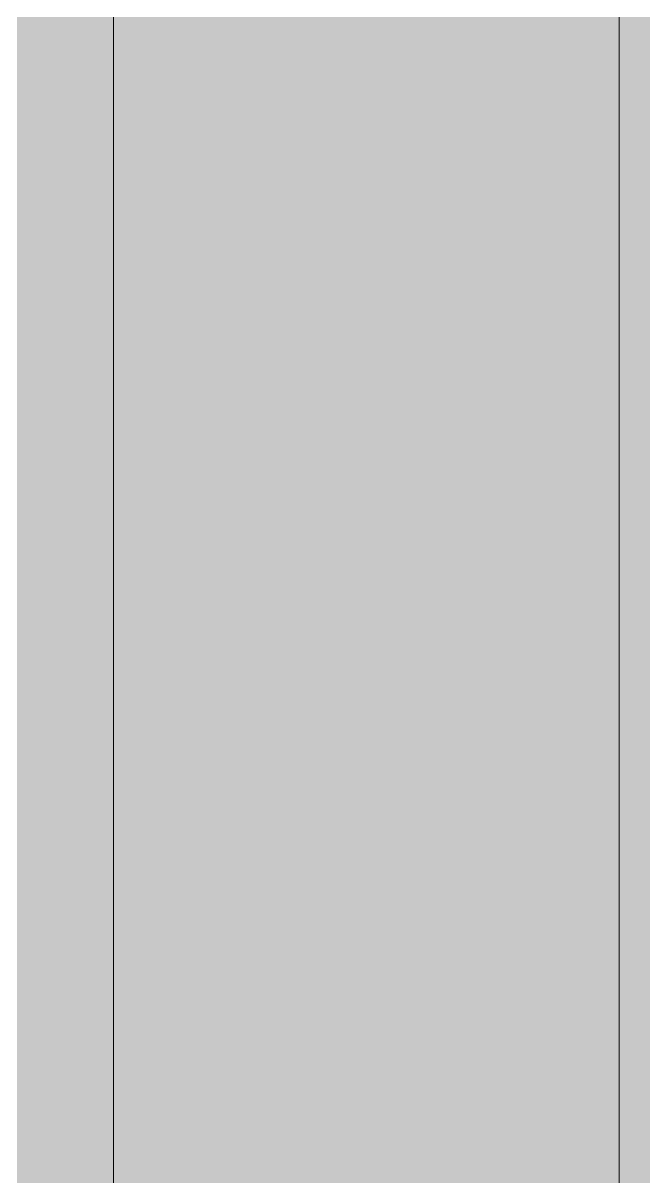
# Model space of a CAD drawing. Header units: inches. Extents: x 20139 to 37433, y -23296 to -20170.
# Drawn here: x 31428.046 to 31429.273, y -22577.315 to -22575.035 of the extents above; entities that cross this region are included whole.
import ezdxf

# ---------------------------------------------------------------- set-up
doc = ezdxf.new("R2010")
doc.units = ezdxf.units.IN
doc.header["$MEASUREMENT"] = 0
doc.layers.add('A-GLAZ-CURT', color=52, linetype='Continuous', lineweight=9)
doc.layers.add('A-GLAZ-CWMG', color=51, linetype='Continuous', lineweight=9)

# ---------------------------------------------------------------- blocks, each defined once
blk = doc.blocks.new('System Panel - Glazed-827432-Level 1')
at = {"layer": 'A-GLAZ-CURT', "transparency": 33554649}
blk.add_hatch(color=256, dxfattribs=at).paths.add_polyline_path([(16.5312, -0.25), (-16.5313, -0.25), (-16.5313, -1.25), (16.5312, -1.25)], flags=0)
at = {"layer": 'A-GLAZ-CURT'}
for p, q in [((-16.5313, -0.25), (16.5312, -0.25)), ((-16.5313, -0.25), (16.5312, -0.25)), ((16.5312, -1.25), (-16.5313, -1.25)), ((16.5312, -1.25), (-16.5313, -1.25))]:
    blk.add_line(p, q, dxfattribs=at)
blk = doc.blocks.new('Rectangular Mullion - Rectangular Mullion 1-838707-Level 1')
at = {"layer": 'A-GLAZ-CWMG'}
h = blk.add_hatch(color=256, dxfattribs=at)
h.paths.add_polyline_path([(22173.0152, -22578.2403), (22173.0152, -22545.1778), (22170.7652, -22545.1778), (22170.7652, -22578.2403)], flags=0)
h.paths.add_polyline_path([(22169.0152, -22578.2403), (22169.7652, -22578.2403), (22169.7652, -22545.1778), (22169.0152, -22545.1778), (22169.0152, -22569.0981)], flags=0)
blk.add_hatch(color=256, dxfattribs=at).paths.add_polyline_path([(22170.7652, -22578.2403), (22170.7652, -22545.1778), (22169.7652, -22545.1778), (22169.7652, -22578.2403)], flags=0)

msp = doc.modelspace()

# ---------------------------------------------------------------- block references
at = {"layer": 'A-GLAZ-CURT', "rotation": 270}
msp.add_blockref('System Panel - Glazed-827432-Level 1', (31429.47419, -22561.70906), dxfattribs=at)
at = {"layer": 'A-GLAZ-CWMG'}
msp.add_blockref('Rectangular Mullion - Rectangular Mullion 1-838707-Level 1', (9258.45897, 0), dxfattribs=at)

doc.saveas('drawing.dxf')
